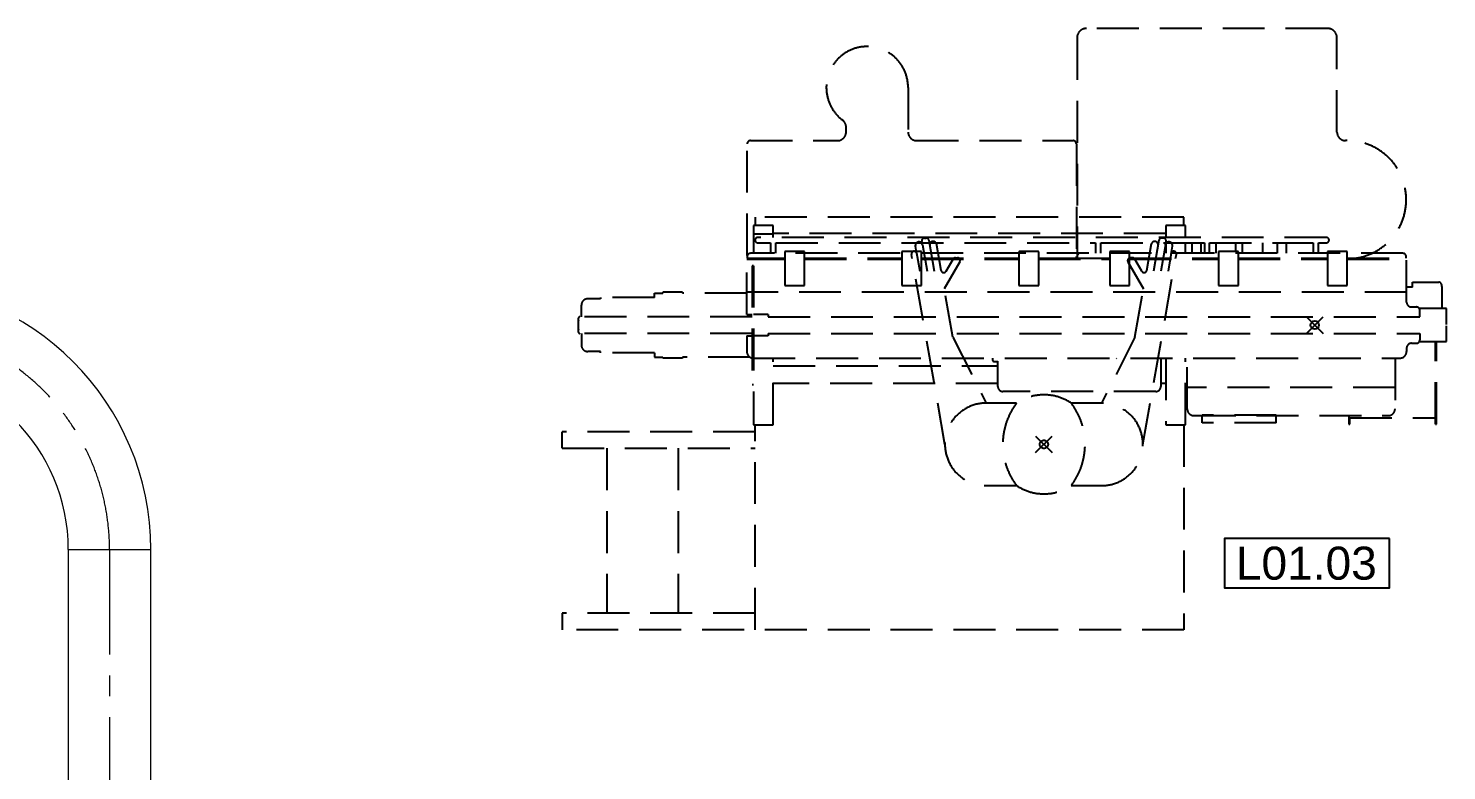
# Model space of a CAD drawing. Extents: x -3873 to 164127, y 7129 to 96529.
# Drawn here: x 92129 to 96428, y 60154 to 62402 of the extents above; entities that cross this region are included whole.
import ezdxf
from ezdxf.enums import TextEntityAlignment as Align

# ---------------------------------------------------------------- set-up
doc = ezdxf.new("R2010")
doc.units = 0
doc.header["$PDMODE"] = 35
doc.header["$PDSIZE"] = 25
doc.linetypes.add('CENTER', pattern=[50.8, 31.75, -6.35, 6.35, -6.35])
doc.linetypes.add('HIDDEN', pattern=[9.525, 6.35, -3.175])
doc.layers.get('0').update_dxf_attribs({"linetype": 'CONTINUOUS'})
doc.layers.add('LAYOUT Kromeka', color=1, linetype='CONTINUOUS', lineweight=5)
doc.layers.add('LAYOUT optional expansion', color=130, linetype='HIDDEN')
doc.layers.add('POSNR', color=4, linetype='CONTINUOUS')
doc.styles.add('015_100', font='arial.ttf', dxfattribs={"height": 150})

# ---------------------------------------------------------------- blocks, each defined once
blk = doc.blocks.new('*U179')
at = {"ltscale": 10}
for p, q in [((4500, 505), (2900, 505)), ((2900, 505), (2900, 255)), ((4500, 255), (4500, 505)), ((2900, 255), (4500, 255)), ((5055, -300), (5305, -300)), ((5055, -300), (5055, -4100)), ((5305, -4100), (5305, -300)), ((5341.5, -3884), (5341.5, -4016)), ((5055, -4100), (5305, -4100))]:
    blk.add_line(p, q, dxfattribs=at)
at = {"color": 4, "linetype": 'CENTER', "ltscale": 10}
blk.add_lwpolyline([(2900, 380), (4500, 380, -0.414214), (5180, -300), (5180, -4100)], format="xyb", dxfattribs=at)
at = {"ltscale": 10}
blk.add_lwpolyline([(5341.5, -4047.5), (5503.5, -4047.5), (5503.5, -3588.5), (5341.5, -3588.5), (5341.5, -3884), (5305, -3884), (5305, -4016), (5341.5, -4016), (5341.5, -4047.5)], dxfattribs=at)
for radius in [805, 555]:
    blk.add_arc((4500, -300), radius, 0, 90, dxfattribs=at)
at = {"color": 5, "ltscale": 10}
for p in [(2900, 380), (5180, -4100)]:
    blk.add_point(p, dxfattribs=at)
blk = doc.blocks.new('Man')
at = {"color": 4, "ltscale": 20}
for p, q in [((-368.29873, 604.256399), (-370.27993, 615.493199)), ((-368.29873, 604.256399), (-354.32353, 524.999899)), ((-362.30313, 624.999599), (-356.75213, 624.999599)), ((-348.77513, 618.306199), (-332.32273, 524.999899)), ((-311.67513, 526.916299), (-326.02633, 608.306199)), ((311.67517, 526.916299), (326.02637, 608.306199)), ((348.77517, 618.306199), (332.32277, 524.999899)), ((368.29877, 604.256399), (354.32357, 524.999899)), ((362.30317, 624.999599), (356.75217, 624.999599)), ((368.29877, 604.256399), (370.27997, 615.493199)), ((-299.99953, 0.000199), (-401.47473, 575.493299)), ((-385.40713, 576.509899), (-389.63593, 600.493199)), ((-386.02833, 580.033199), (-376.32453, 524.999899)), ((-296.68333, 524.272899), (-275.50803, 560.949699)), ((-268.49323, 564.999699), (-261.79583, 564.999699)), ((268.49327, 564.999699), (261.79587, 564.999699)), ((296.68337, 524.272899), (275.50807, 560.949699)), ((299.99957, 0.000199), (401.47477, 575.493299)), ((386.02837, 580.033199), (376.32457, 524.999899)), ((385.40717, 576.509899), (389.63597, 600.493199)), ((-254.78103, 552.849899), (-301.86733, 471.293899)), ((254.78107, 552.849899), (301.86737, 471.293899)), ((-276.07183, 324.999599), (-301.86733, 471.293899)), ((276.07187, 324.999599), (301.86737, 471.293899)), ((-276.07183, 324.999599), (-174.99953, 124.999999)), ((276.07187, 324.999599), (174.99957, 124.999999)), ((-82.91533, 124.999999), (-174.99953, 124.999999)), ((174.99957, 124.999999), (82.91537, 124.999999)), ((-174.99953, -124.999701), (-82.91533, -124.999701)), ((82.91537, -124.999701), (174.99957, -124.999701))]:
    blk.add_line(p, q, dxfattribs=at)
for centre, radius, start, end in [((-378.96762, 602.374638), 10.833356, 10.002856, 190.001707), ((-362.303425, 616.9), 8.099941, 89.997911, 190.002286), ((-356.752426, 616.9), 8.100074, 9.997118, 89.997903), ((-335.851775, 604.519865), 10.333373, 10.008475, 190.002024), ((335.851775, 604.519865), 10.333373, 349.998014, 169.991487), ((356.752427, 616.9), 8.100074, 90.00182, 170.002834), ((362.303426, 616.9), 8.099941, 349.997762, 90.001812), ((378.96762, 602.374638), 10.833356, 349.998329, 169.997108), ((-393.49808, 576.9), 8.099991, 22.755692, 190.001411), ((-268.493442, 556.9), 8.0999, 89.9985, 150.001074), ((-261.796176, 556.9), 8.100061, 330.000584, 89.997553), ((261.796177, 556.9), 8.100061, 90.002171, 209.999555), ((268.493443, 556.9), 8.0999, 29.998788, 90.001224), ((393.498081, 576.9), 8.099991, 349.998637, 157.244201), ((-303.698518, 528.323016), 8.099951, 190.001568, 330.000638), ((303.698519, 528.323016), 8.099951, 209.999501, 349.99848), ((0, 0), 149.999989, 56.44277, 123.557218), ((-175, 0), 124.9999, 89.999785, 179.999909), ((82.91562, 0), 207.665581, 142.991756, 217.008179), ((-82.91562, 0), 207.665581, 322.991828, 37.008238), ((175, 0), 125, 0.000091, 90.000197), ((-175, 0), 125, 179.999909, 270.000215), ((175, 0), 124.9999, 269.999803, 0.000091), ((0, 0), 149.999989, 236.442719, 303.557293)]:
    blk.add_arc(centre, radius, start, end, dxfattribs=at)
at = {"color": 5, "ltscale": 20}
blk.add_point((0, 0), dxfattribs=at)
blk = doc.blocks.new('*U404')
at = {"color": 4, "ltscale": 20}
for p, q in [((396.7, 302.1), (396.7, 922.9)), ((396.7, 922.9), (2281.5, 922.9)), ((1696.7, 922.9), (1696.7, 302.1)), ((2281.5, 872.9), (2281.5, 922.9)), ((1696.7, 872.9), (2281.5, 872.9)), ((1929.5, 372.9), (1929.5, 872.9)), ((2146.5, 372.9), (2146.5, 872.9)), ((2281.5, 372.9), (1696.7, 372.9)), ((2281.5, 372.9), (2281.5, 322.9)), ((1696.7, 322.9), (2281.5, 322.9))]:
    blk.add_line(p, q, dxfattribs=at)
at = {"ltscale": 20}
for p, q in [((451.7, 302.1), (391.7, 302.1)), ((391.7, 302.1), (391.7, 100)), ((451.7, 100), (451.7, 302.1)), ((1701.7, 302.1), (1641.7, 302.1)), ((1641.7, 302.1), (1641.7, 100)), ((1701.7, -180), (1701.7, 302.1)), ((-369.3, 299.6), (-369.3, 50)), ((-366.3, 299.6), (-369.3, 299.6)), ((-366.3, 299.6), (-366.3, 50)), ((-106.3, 280.6), (-366.3, 280.6)), ((366.7, 274), (-223.3, 274)), ((-106.3, 299.6), (-106.3, 280.6)), ((-103.3, 299.6), (-106.3, 299.6)), ((-103.3, 274), (-103.3, 299.6)), ((116.7, 295.6), (341.7, 295.6)), ((116.7, 295.6), (116.7, 273.1)), ((116.7, 273.1), (341.7, 273.1)), ((341.7, 295.6), (341.7, 273.1)), ((-243.3, 100), (-243.3, 254)), ((386.7, 254), (386.7, 100)), ((-243.3, 189), (386.7, 189)), ((451.7, 177), (466.7, 177)), ((466.7, 101), (466.7, 186)), ((481.7, 201), (945.7, 201)), ((960.7, 186), (960.7, 111)), ((960.7, 177), (1641.7, 177)), ((1705.7, 180), (1701.7, 180)), ((1705.7, -180), (1705.7, 180)), ((1701.7, 100), (-258.3, 100)), ((601.7, 100), (600.7, 101)), ((972.7, 110), (960.6, 110)), ((1641.7, 123), (960.7, 123)), ((976.7, 100), (976.7, 106)), ((1712.3, 97), (1916.7, 97)), ((1716.7, 93.2), (1716.7, 93)), ((1916.7, 100), (1976.7, 100)), ((1916.7, 97), (1916.7, 100)), ((1976.7, 100), (1976.7, 97)), ((2001.7, 97), (1976.7, 97)), ((2001.7, 84), (2001.7, 97)), ((-316.9, 50), (-399.8, 50)), ((-399.8, 50), (-399.8, 2)), ((-318.3, 25), (-318.3, 45)), ((-293.3, 55), (-308.3, 55)), ((-278.3, 70), (-278.3, 80)), ((1721.7, 32), (1721.7, 80)), ((2001.7, 84), (2165.3, 84)), ((2165.3, 84), (2165.3, 80)), ((2165.3, 80), (2203.3, 80)), ((2223.3, 25), (2223.3, 60)), ((1656.7, 25), (-318.3, 25)), ((1656.7, 25), (1656.7, 32)), ((1656.7, 32), (1701.7, 32)), ((1721.7, 32), (1705.7, 32)), ((1705.7, 25), (2228, 25)), ((2232, 21), (2232, -21)), ((-399.8, -2), (-399.8, -50)), ((-318.3, -25), (-318.3, -45)), ((1656.7, -25), (-318.3, -25)), ((1656.7, -32), (1656.7, -25)), ((1656.7, -32), (1701.7, -32)), ((1705.7, -25), (2228, -25)), ((1721.7, -32), (1705.7, -32)), ((1721.7, -32), (1721.7, -200)), ((2223.3, -25), (2223.3, -60)), ((-399.8, -50), (-316.9, -50)), ((-385.6, -117), (-385.6, -50)), ((-293.3, -55), (-308.3, -55)), ((-278.3, -70), (-278.3, -200)), ((2001.7, -84), (2165.3, -84)), ((2001.7, -84), (2001.7, -97)), ((2165.3, -84), (2165.3, -80)), ((2165.3, -80), (2203.3, -80)), ((-296.3, -115), (-296.3, -130)), ((-296.3, -115), (-278.3, -115)), ((-278.3, -100), (1701.7, -100)), ((-38.3, -120), (-98.3, -120)), ((-98.3, -120), (-98.3, -221.5)), ((-38.3, -221.5), (-38.3, -120)), ((291.7, -120), (231.7, -120)), ((231.7, -120), (231.7, -221.5)), ((291.7, -221.5), (291.7, -120)), ((561.7, -120), (561.7, -221.5)), ((621.7, -120), (561.7, -120)), ((621.7, -221.5), (621.7, -120)), ((896.7, -120), (836.7, -120)), ((836.7, -120), (836.7, -221.5)), ((896.7, -221.5), (896.7, -120)), ((1251.7, -120), (1191.7, -120)), ((1191.7, -120), (1191.7, -221.5)), ((1251.7, -221.5), (1251.7, -120)), ((1606.7, -120), (1546.7, -120)), ((1546.7, -120), (1546.7, -221.5)), ((1606.7, -221.5), (1606.7, -120)), ((1705.7, -100), (1721.7, -100)), ((1721.7, -97), (1916.7, -97)), ((1916.7, -100), (1916.7, -97)), ((1916.7, -100), (1976.7, -100)), ((2001.7, -97), (1976.7, -97)), ((1976.7, -100), (1976.7, -97)), ((-296.3, -130), (-376.4, -130)), ((-98.3, -200), (-278.3, -200)), ((-98.3, -202.5), (-277.3, -202.5)), ((-277.3, -202.5), (-277.3, -207.5)), ((231.7, -200), (-38.3, -200)), ((231.7, -202.5), (-38.3, -202.5)), ((561.7, -200), (291.7, -200)), ((561.7, -202.5), (291.7, -202.5)), ((836.7, -200), (621.7, -200)), ((720.7, -202.5), (621.7, -202.5)), ((720.7, -207.5), (720.7, -202.5)), ((836.7, -202.5), (722.7, -202.5)), ((722.7, -202.5), (722.7, -207.5)), ((1191.7, -200), (896.7, -200)), ((1191.7, -202.5), (896.7, -202.5)), ((1546.7, -200), (1251.7, -200)), ((1546.7, -202.5), (1251.7, -202.5)), ((1721.7, -200), (1606.7, -200)), ((1720.7, -202.5), (1606.7, -202.5)), ((1701.7, -180), (1705.7, -180)), ((1720.7, -207.5), (1720.7, -202.5)), ((-267.3, -217.5), (1710.7, -217.5)), ((-96.3, -223.5), (-40.3, -223.5)), ((-11.3, -249.5), (-35.3, -249.5)), ((-11.3, -217.5), (-11.3, -249.5)), ((4.7, -249.5), (4.7, -217.5)), ((318.7, -249.5), (4.7, -249.5)), ((86.7, -249.5), (86.7, -217.5)), ((113.7, -249.5), (113.7, -217.5)), ((158.7, -249.5), (158.7, -217.5)), ((219.2, -217.5), (219.2, -249.5)), ((233.7, -223.5), (289.7, -223.5)), ((239.2, -223.5), (239.2, -249.5)), ((299.7, -249.5), (299.7, -217.5)), ((318.7, -217.5), (318.7, -249.5)), ((334.7, -249.5), (334.7, -217.5)), ((648.7, -249.5), (334.7, -249.5)), ((344.7, -217.5), (344.7, -249.5)), ((371.7, -217.5), (371.7, -249.5)), ((391.7, -217.5), (391.7, -249.5)), ((451.7, -249.5), (451.7, -217.5)), ((563.7, -223.5), (619.7, -223.5)), ((648.7, -217.5), (648.7, -249.5)), ((664.7, -249.5), (664.7, -217.5)), ((1633.7, -249.5), (664.7, -249.5)), ((838.7, -223.5), (894.7, -223.5)), ((1193.7, -223.5), (1249.7, -223.5)), ((1548.7, -223.5), (1604.7, -223.5)), ((1633.7, -217.5), (1633.7, -249.5)), ((1649.7, -249.5), (1649.7, -217.5)), ((1688.7, -249.5), (1649.7, -249.5)), ((1701.7, -302.1), (1701.7, -217.5)), ((-35.3, -265.5), (1688.7, -265.5)), ((391.7, -265.5), (391.7, -302.1)), ((451.7, -302.1), (451.7, -265.5)), ((451.7, -277.1), (1641.7, -277.1)), ((1641.7, -265.5), (1641.7, -302.1)), ((1641.7, -275.3), (1701.7, -275.3)), ((391.7, -302.1), (451.7, -302.1)), ((396.7, -302.1), (396.7, -327.1)), ((396.7, -327.1), (1696.7, -327.1)), ((1641.7, -302.1), (1701.7, -302.1)), ((1696.7, -327.1), (1696.7, -302.1))]:
    blk.add_line(p, q, dxfattribs=at)
at = {"color": 4, "linetype": 'HIDDEN', "ltscale": 20}
for p, q in [((720.7, -870), (720.7, -211)), ((722.7, -549), (722.7, -211)), ((1720.7, -211), (1720.7, -549)), ((-98.3, -559), (-93.3, -559)), ((-67.3, -585), (-67.3, -870)), ((1206.7, -559), (732.7, -559)), ((1232.7, -720), (1232.7, -585)), ((1420.7, -585), (1420.7, -600)), ((1710.7, -559), (1446.7, -559)), ((-38.3, -899), (691.7, -899))]:
    blk.add_line(p, q, dxfattribs=at)
at = {"ltscale": 20}
for centre, radius, start, end in [((-223.3, 254), 20, 89.9999, 180.0001), ((366.7, 254), 20, 359.9999, 90.0001), ((481.7, 186), 15, 89.9999, 179.9999), ((945.7, 186), 15, 0.0001, 90.0005), ((-258.3, 80), 20, 89.9999, 179.9996), ((950.7, 111), 10, 354.2639, 0.0002), ((972.7, 106), 4, 0.0002, 90.0013), ((1701.7, 80), 20, 0.0003, 78.4611), ((-308.3, 45), 10, 90, 179.9995), ((-293.3, 70), 15, 270.0001, 0.0004), ((2203.3, 60), 20, 0.0003, 90.0007), ((2228, 21), 4, 0.0008, 90.003), ((2221.3, 14), 10.8, 355.4496, 0.0005), ((2228, -21), 4, 269.9969, 0.0008), ((2221.4, -14), 10.6, 0.0005, 3.7808), ((-308.3, -45), 10, 179.9996, 269.9999), ((-293.3, -70), 15, 0.0006, 89.9999), ((2203.3, -60), 20, 269.9993, 0.0002), ((-367.1, -117), 18.5, 179.9999, 191.7006), ((-370.2, -117.6), 15.4, 191.7005, 206.5647), ((-371.8, -118.5), 13.5, 206.5647, 213.0884), ((-373.7, -119.7), 11.3, 213.0883, 220.8931), ((-374.5, -120.4), 10.2, 220.893, 230.3603), ((-375.8, -121.9), 8.18, 230.3602, 241.8132), ((-376.2, -122.7), 7.34, 241.8132, 255.2489), ((-376.4, -123.5), 6.51, 255.2489, 270.0004), ((-267.3, -207.5), 10, 179.9995, 270.0003), ((710.7, -207.5), 10, 306.8782, 0.0005), ((1710.7, -207.5), 10, 269.9996, 0.0002), ((-96.3, -221.5), 2, 179.9973, 269.9987), ((-35.3, -257.5), 8, 90.0003, 269.9997), ((-40.3, -221.5), 2, 269.999, 0.0027), ((233.7, -221.5), 2, 179.9971, 269.9991), ((289.7, -221.5), 2, 269.9995, 0.0029), ((563.7, -221.5), 2, 179.997, 269.9992), ((619.7, -221.5), 2, 269.9995, 0.003), ((838.7, -221.5), 2, 179.9988, 270.001), ((894.7, -221.5), 2, 270.0013, 0.0012), ((1193.7, -221.5), 2, 179.9986, 269.9986), ((1249.7, -221.5), 2, 269.996, 0.0014), ((1548.7, -221.5), 2, 179.9985, 269.9958), ((1604.7, -221.5), 2, 269.9961, 0.0015), ((1688.7, -257.5), 8, 269.999, 90.001)]:
    blk.add_arc(centre, radius, start, end, dxfattribs=at)
at = {"color": 4, "linetype": 'HIDDEN', "ltscale": 20}
for centre, radius, start, end in [((-98.3, -380), 179, 89.9999, 270.0001), ((732.7, -549), 10, 179.9997, 269.9999), ((1710.7, -549), 10, 269.9993, 0.0003), ((-93.3, -585), 26, 0.0001, 89.9999), ((1206.7, -585), 26, 0.0003, 90.0002), ((1446.7, -585), 26, 90.0003, 179.9999), ((1446.7, -600), 26, 179.9999, 233.1297), ((1356.7, -720), 124, 180, 53.1302), ((-38.3, -870), 29, 179.9998, 270.0001), ((691.7, -870), 29, 269.9999, 0.0002)]:
    blk.add_arc(centre, radius, start, end, dxfattribs=at)
at = {"color": 5, "linetype": 'Continuous', "ltscale": 20}
blk.add_point((0, 0), dxfattribs=at)
at = {"layer": 'POSNR', "color": 4, "linetype": 'Continuous'}
blk.add_lwpolyline([(-226.3, 646.1), (273.7, 646.1), (273.7, 796.1), (-226.3, 796.1)], close=True, dxfattribs=at)
at = {"linetype": 'Continuous', "ltscale": 20, "rotation": 180}
blk.add_blockref('Man', (821.1, 361.2), dxfattribs=at)
at = {"layer": 'POSNR', "color": 4, "linetype": 'Continuous', "style": '015_100', "flags": 8}
blk.add_attdef('L01.XX', text='', height=100, dxfattribs=at).set_placement((25.6, 721.1), align=Align.MIDDLE)

msp = doc.modelspace()

# ---------------------------------------------------------------- block references
at = {"layer": 'LAYOUT Kromeka', "ltscale": 20}
msp.add_blockref('*U179', (87194.8, 61123.3), dxfattribs=at)
at = {"layer": 'LAYOUT optional expansion', "ltscale": 20}
ref = msp.add_blockref('*U404', (96028.3, 61503.3), dxfattribs=dict(at, rotation=180))
ref.add_attrib('L01.XX', 'L01.03', dxfattribs={"layer": 'POSNR', "color": 4, "linetype": 'Continuous', "ltscale": 20, "height": 100, "style": '015_100'}).set_placement((96002.7, 60782.2), align=Align.MIDDLE)

doc.saveas('drawing.dxf')
